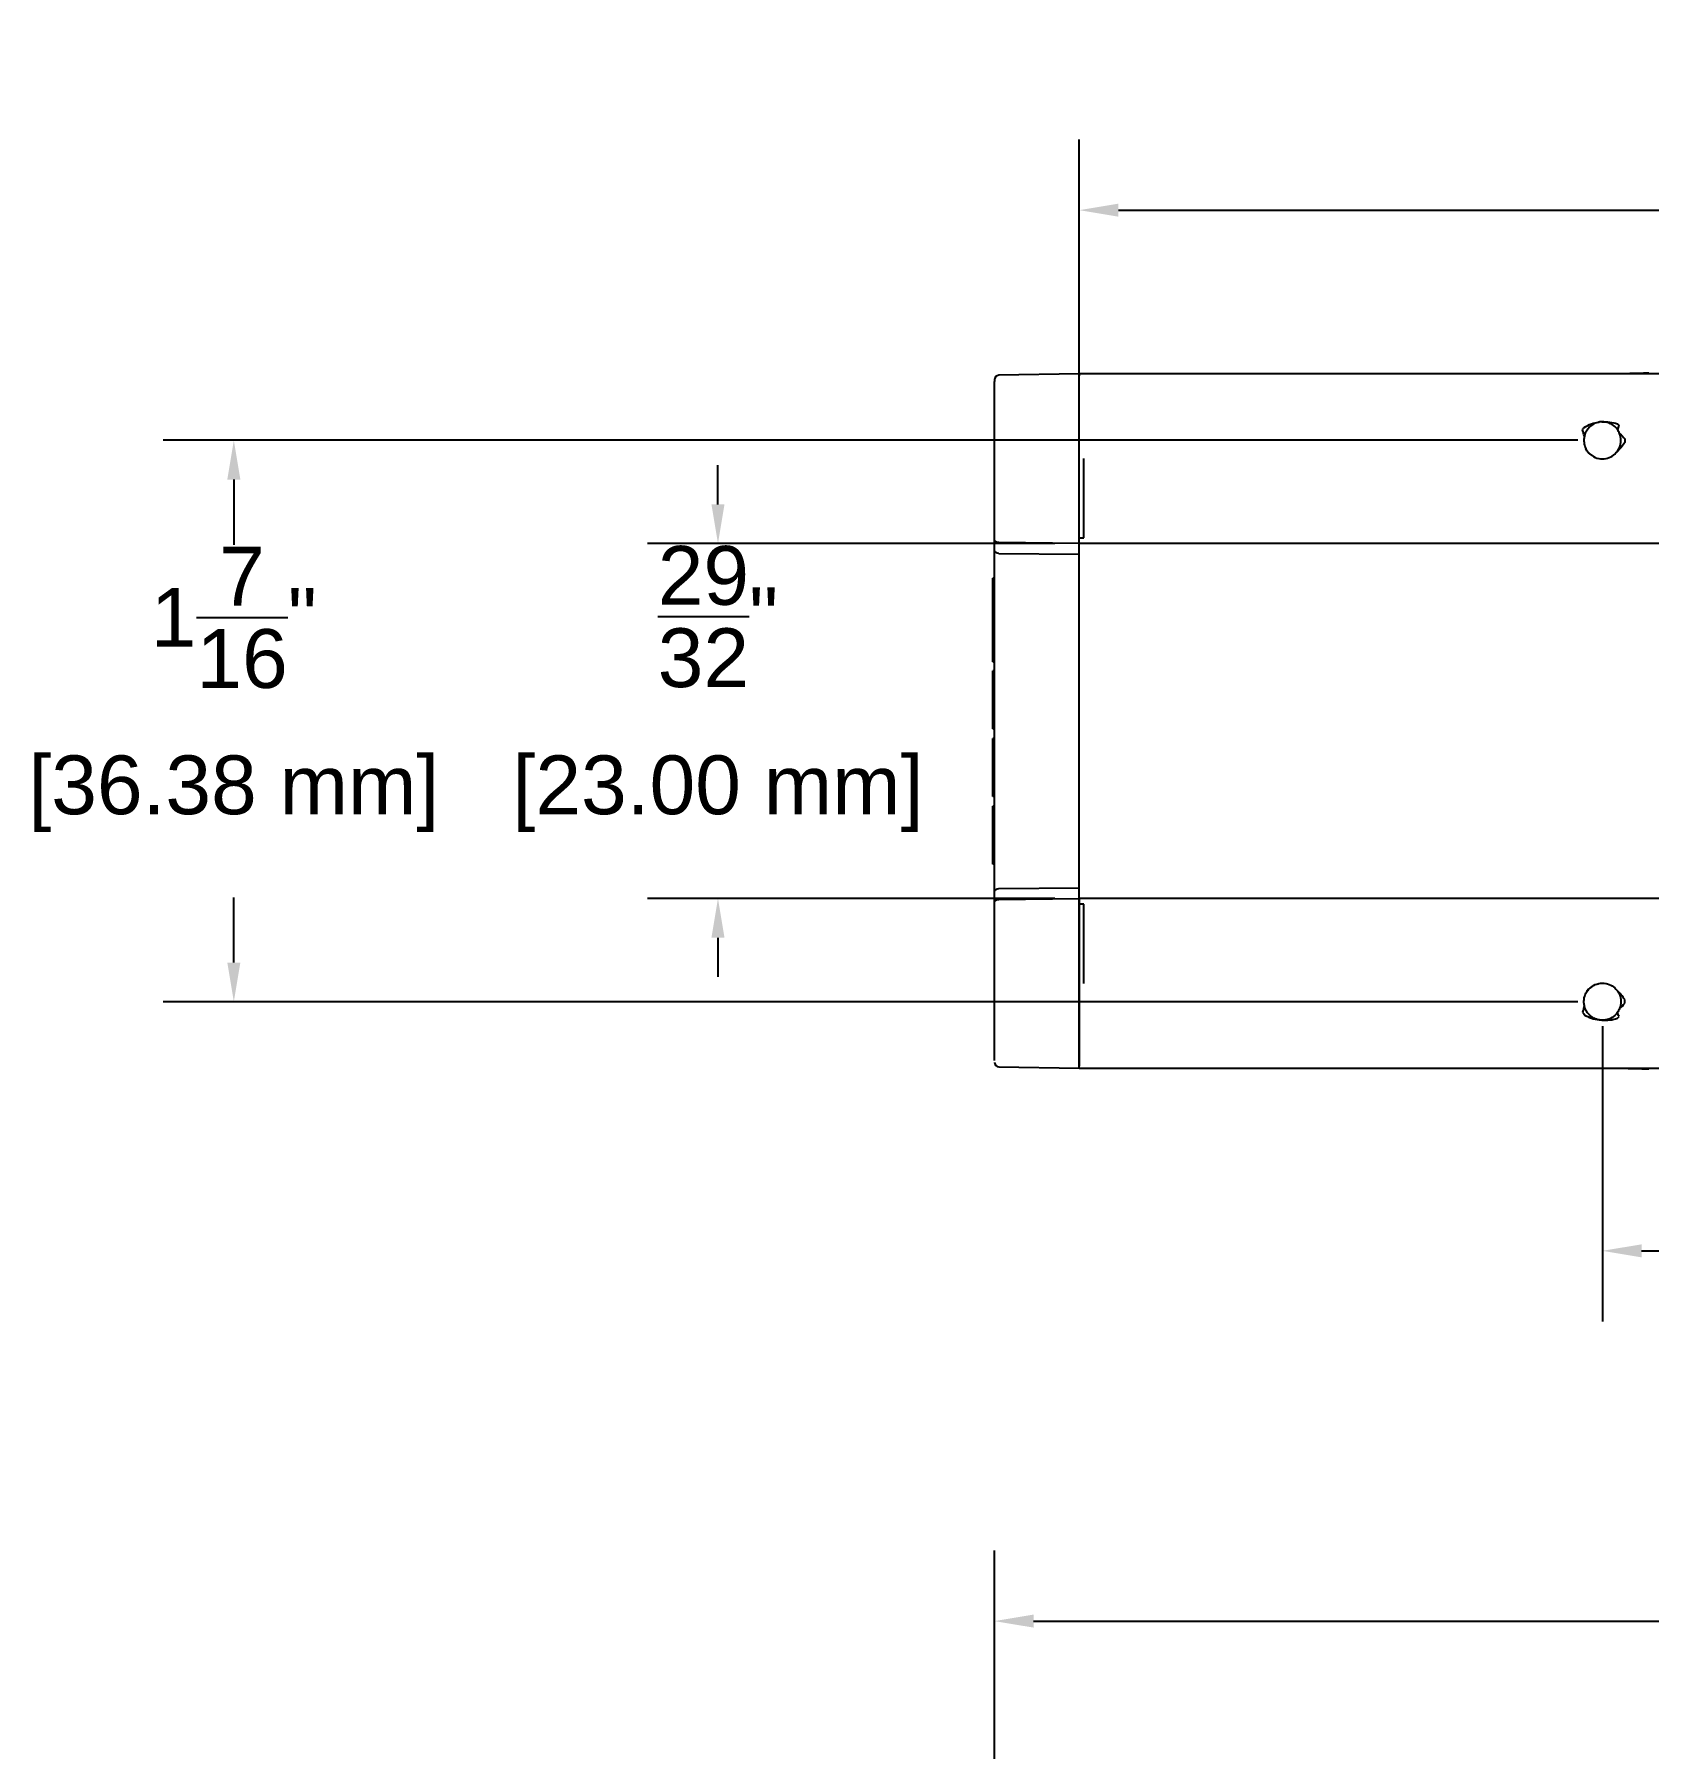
# Model space of a CAD drawing. Header units: inches. Extents: x -1 to 22.2, y 2.7 to 16.5.
# Drawn here: x 2.596 to 6.714, y 12.128 to 16.502 of the extents above; entities that cross this region are included whole.
import ezdxf

# ---------------------------------------------------------------- set-up
doc = ezdxf.new("R2010")
doc.units = ezdxf.units.IN
doc.header["$MEASUREMENT"] = 0
doc.layers.get('Defpoints').update_dxf_attribs({"color": 1})
doc.layers.add('Graze 2.0', color=7, linetype='Continuous')
doc.styles.get("Standard").update_dxf_attribs({"font": 'Arial.ttf'})
doc.dimstyles.new('.1 DIM', dxfattribs={"dimscale": 0, "dimtxt": 0.15, "dimasz": 0.1, "dimexe": 0.18, "dimexo": 0.0625, "dimgap": 0.09, "dimtad": 0, "dimtih": 1, "dimtoh": 1, "dimdec": 5, "dimzin": 0, "dimdsep": 46, "dimlunit": 4, "dimtxsty": 'Standard', "dimcen": 0.09, "dimadec": 0, "dimazin": 0, "dimtfac": 1, "dimtdec": 5, "dimtofl": 0, "dimtmove": 0, "dimatfit": 3, "dimfxl": 1, "dimtolj": 1, "dimtzin": 0, "dimarcsym": 0})

# ---------------------------------------------------------------- blocks, each defined once
blk = doc.blocks.new('*D13')
at = {"layer": 'Defpoints', "color": 0, "lineweight": -2, "transparency": 16777216}
for p, q in [((5.2617, 15.2653), (5.2617, 16.2332)), ((16.8287, 15.2653), (16.8287, 16.2332)), ((5.3617, 16.0532), (10.3873, 16.0532)), ((16.7287, 16.0532), (11.7031, 16.0532))]:
    blk.add_line(p, q, dxfattribs=at)
at = {"layer": 'Defpoints', "color": 0, "transparency": 16777216}
for p in [(16.8287, 16.0532), (5.2617, 15.2028), (16.8287, 15.2028)]:
    blk.add_point(p, dxfattribs=at)
for points in [[(5.3617, 16.0699), (5.3617, 16.0366), (5.2617, 16.0532)], [(16.7287, 16.0699), (16.7287, 16.0366), (16.8287, 16.0532)]]:
    blk.add_solid(points, dxfattribs=at)
at = {"layer": 'Defpoints', "color": 0, "transparency": 16777216, "char_height": 0.15, "attachment_point": 5}
for s, insert in [('\\A1;11{\\H1x;\\S9/16;}"', (11.0452, 16.3197)), ('\\A1;[293.80 mm]', (11.0452, 15.8678))]:
    blk.add_mtext(s, dxfattribs=dict(at, insert=insert))
blk = doc.blocks.new('*D14')
at = {"layer": 'Defpoints', "color": 0, "lineweight": -2, "transparency": 16777216}
for p, q in [((6.5339, 15.4661), (2.9247, 15.4661)), ((3.1047, 15.3661), (3.1047, 15.1999)), ((3.1047, 14.134), (3.1047, 14.3002)), ((6.5339, 14.034), (2.9247, 14.034))]:
    blk.add_line(p, q, dxfattribs=at)
at = {"layer": 'Defpoints', "color": 0, "transparency": 16777216}
for p in [(6.5964, 15.4661), (3.1047, 14.034), (6.5964, 14.034)]:
    blk.add_point(p, dxfattribs=at)
for points in [[(3.088, 15.3661), (3.1213, 15.3661), (3.1047, 15.4661)], [(3.088, 14.134), (3.1213, 14.134), (3.1047, 14.034)]]:
    blk.add_solid(points, dxfattribs=at)
at = {"layer": 'Defpoints', "color": 0, "transparency": 16777216, "char_height": 0.15, "attachment_point": 5}
for s, insert in [('\\A1;1{\\H1x;\\S7/16;}"', (3.1047, 15.0144)), ('\\A1;[36.38 mm]', (3.1047, 14.5646))]:
    blk.add_mtext(s, dxfattribs=dict(at, insert=insert))
blk = doc.blocks.new('*D16')
at = {"layer": 'Defpoints', "color": 0, "lineweight": -2, "transparency": 16777216}
for p, q in [((6.5964, 13.9715), (6.5964, 13.2185)), ((15.494, 13.9715), (15.494, 13.2185)), ((6.6964, 13.3985), (10.3873, 13.3985)), ((15.394, 13.3985), (11.7031, 13.3985))]:
    blk.add_line(p, q, dxfattribs=at)
at = {"layer": 'Defpoints', "color": 0, "transparency": 16777216}
for p in [(6.5964, 14.034), (15.494, 14.034), (15.494, 13.3985)]:
    blk.add_point(p, dxfattribs=at)
for points in [[(6.6964, 13.4151), (6.6964, 13.3818), (6.5964, 13.3985)], [(15.394, 13.4151), (15.394, 13.3818), (15.494, 13.3985)]]:
    blk.add_solid(points, dxfattribs=at)
at = {"layer": 'Defpoints', "color": 0, "transparency": 16777216, "char_height": 0.15, "attachment_point": 5}
for s, insert in [('\\A1;8{\\H1x;\\S29/32;}"', (11.0452, 13.6659)), ('\\A1;[226.00 mm]', (11.0452, 13.213))]:
    blk.add_mtext(s, dxfattribs=dict(at, insert=insert))
blk = doc.blocks.new('*D18')
at = {"layer": 'Defpoints', "color": 0, "lineweight": -2, "transparency": 16777216}
for p, q in [((5.0452, 10.2146), (5.0452, 12.6339)), ((18.5727, 10.2146), (18.5727, 12.6339)), ((5.1452, 12.4539), (11.1511, 12.4539)), ((18.4727, 12.4539), (12.4668, 12.4539))]:
    blk.add_line(p, q, dxfattribs=at)
at = {"layer": 'Defpoints', "color": 0, "transparency": 16777216}
for p in [(18.5727, 12.4539), (5.0452, 10.1521), (18.5727, 10.1521)]:
    blk.add_point(p, dxfattribs=at)
for points in [[(5.1452, 12.4706), (5.1452, 12.4373), (5.0452, 12.4539)], [(18.4727, 12.4706), (18.4727, 12.4373), (18.5727, 12.4539)]]:
    blk.add_solid(points, dxfattribs=at)
at = {"layer": 'Defpoints', "color": 0, "transparency": 16777216, "char_height": 0.15, "attachment_point": 5}
for s, insert in [('\\A1;1\'-1{\\H1x;\\S17/32;}"', (11.809, 12.7193)), ('\\A1;[343.60 mm]', (11.809, 12.2685))]:
    blk.add_mtext(s, dxfattribs=dict(at, insert=insert))
blk = doc.blocks.new('*D29')
at = {"layer": 'Defpoints', "color": 0, "lineweight": -2, "transparency": 16777216}
for p, q in [((4.3399, 15.3028), (4.3399, 15.4028)), ((5.1992, 15.2028), (4.1599, 15.2028)), ((5.1992, 14.2973), (4.1599, 14.2973)), ((4.3399, 14.1973), (4.3399, 14.0973))]:
    blk.add_line(p, q, dxfattribs=at)
at = {"layer": 'Defpoints', "color": 0, "transparency": 16777216}
for p in [(5.2617, 15.2028), (4.3399, 14.2973), (5.2617, 14.2973)]:
    blk.add_point(p, dxfattribs=at)
for points in [[(4.3232, 15.3028), (4.3565, 15.3028), (4.3399, 15.2028)], [(4.3232, 14.1973), (4.3565, 14.1973), (4.3399, 14.2973)]]:
    blk.add_solid(points, dxfattribs=at)
at = {"layer": 'Defpoints', "color": 0, "transparency": 16777216, "char_height": 0.15, "attachment_point": 5}
for s, insert in [('\\A1;{\\H1x;\\S29/32;}"', (4.3399, 15.0165)), ('\\A1;[23.00 mm]', (4.3399, 14.5646))]:
    blk.add_mtext(s, dxfattribs=dict(at, insert=insert))

msp = doc.modelspace()

# ---------------------------------------------------------------- linework, layer by layer
at = {"layer": 'Graze 2.0'}
for p, q in [((5.04519, 15.620207), (5.04519, 15.61603)), ((5.261726, 15.635593), (5.056795, 15.632016)), ((16.828655, 15.635593), (5.261726, 15.635593)), ((5.261726, 15.635593), (5.261726, 15.630402)), ((5.261726, 15.635593), (5.261726, 15.630402)), ((5.04519, 15.212605), (5.04519, 15.419781)), ((5.261726, 15.202803), (5.261726, 15.419781)), ((5.273537, 15.217625), (5.273537, 15.419781)), ((5.04519, 15.185067), (5.04519, 15.212605)), ((5.04519, 14.315027), (5.04519, 15.185067)), ((5.261726, 15.202803), (5.056795, 15.205082)), ((5.056795, 15.177544), (5.261726, 15.175265)), ((5.261725, 15.217625), (5.273537, 15.217625)), ((5.261726, 15.175265), (5.261726, 15.202803)), ((16.828655, 15.202803), (5.261726, 15.202803)), ((5.261726, 14.324829), (5.261726, 15.175265)), ((5.04519, 15.114876), (5.041253, 15.114876)), ((5.041253, 15.098118), (5.041253, 15.114876)), ((5.04519, 15.098118), (5.041253, 15.098118)), ((5.041253, 15.00646), (5.041253, 15.012015)), ((5.04519, 15.012015), (5.041253, 15.012015)), ((5.04519, 15.00646), (5.041253, 15.00646)), ((5.041253, 14.901269), (5.041253, 14.91879)), ((5.04519, 14.91879), (5.041253, 14.91879)), ((5.041253, 14.901269), (5.04519, 14.901269)), ((5.04519, 14.878238), (5.041253, 14.878238)), ((5.041253, 14.729996), (5.041253, 14.878238)), ((5.041253, 14.729996), (5.04519, 14.729996)), ((5.04519, 14.705711), (5.041253, 14.705711)), ((5.041253, 14.580456), (5.041253, 14.705711)), ((5.041253, 14.573372), (5.041253, 14.580457)), ((5.04519, 14.580456), (5.041253, 14.580456)), ((5.041253, 14.557471), (5.041253, 14.573372)), ((5.04519, 14.573372), (5.041253, 14.573372)), ((5.04519, 14.573372), (5.041253, 14.573372)), ((5.04519, 14.557471), (5.041253, 14.557471)), ((5.04519, 14.533103), (5.041253, 14.533103)), ((5.041253, 14.385219), (5.041253, 14.533103)), ((5.04519, 14.38523), (5.041253, 14.38523)), ((5.04519, 14.287489), (5.04519, 14.315027)), ((5.056795, 14.32255), (5.261726, 14.324829)), ((5.261726, 14.297291), (5.261726, 14.324829)), ((5.04519, 14.080313), (5.04519, 14.287489)), ((5.056795, 14.295012), (5.261726, 14.297291)), ((5.273537, 14.28247), (5.261725, 14.28247)), ((16.828655, 14.297291), (5.261726, 14.297291)), ((5.261726, 14.080313), (5.261726, 14.297291)), ((5.273537, 14.080313), (5.273537, 14.28247)), ((5.056795, 13.868078), (5.261726, 13.864501)), ((5.261726, 13.864501), (5.261726, 13.869692)), ((5.261726, 13.864501), (16.828655, 13.864501))]:
    msp.add_line(p, q, dxfattribs=at)
for centre, radius, start, end in [((5.057001, 15.620207), 0.011811, 91, 180), ((6.596371, 15.466113), 0.047244, 258.724223, 281.275777), ((5.057001, 13.879887), 0.011811, 180, 269)]:
    msp.add_arc(centre, radius, start, end, dxfattribs=at)
at = {"layer": 'Graze 2.0', "extrusion": (6.12303e-17, 6.12303e-17, -1)}
msp.add_arc((-6.596371, 14.033981), 0.047244, 78.724223, 101.275777, dxfattribs=at)
at = {"layer": 'Graze 2.0', "extrusion": (0, 0, -1)}
for centre, start_param, end_param in [((5.057001, 15.212605), 1.58824962, 3.14159265), ((5.057001, 15.185067), 1.58824962, 3.14159265), ((5.057001, 14.315027), 3.14159265, 4.69493569), ((5.057001, 14.287489), 3.14159265, 4.69493569)]:
    msp.add_ellipse(centre, major_axis=(0.011811, 0), ratio=0.63707026, start_param=start_param, end_param=end_param, dxfattribs=at)
at = {"layer": 'Graze 2.0'}
for points, knots in [([(5.04519, 15.533946), (5.04519, 15.55005), (5.04519, 15.565101), (5.04519, 15.592714), (5.04519, 15.605289), (5.04519, 15.61603)], [0, 0, 0, 0, 0.5, 0.5, 1, 1, 1, 1]), ([(5.261726, 15.546931), (5.261726, 15.563275), (5.261726, 15.578599), (5.261726, 15.606724), (5.261726, 15.619523), (5.261726, 15.630402)], [0, 0, 0, 0, 0.5, 0.5, 1, 1, 1, 1]), ([(5.04519, 15.419781), (5.04519, 15.430854), (5.04519, 15.441769), (5.04519, 15.463274), (5.04519, 15.473917), (5.04519, 15.488889), (5.04519, 15.493743), (5.04519, 15.503142), (5.04519, 15.507718), (5.04519, 15.52053), (5.04519, 15.527967), (5.04519, 15.533946)], [0, 0, 0, 0, 0.25, 0.25, 0.5, 0.5, 0.625, 0.625, 0.75, 0.75, 1, 1, 1, 1]), ([(5.261726, 15.419781), (5.261726, 15.432176), (5.261726, 15.444403), (5.261726, 15.462284), (5.261726, 15.468176), (5.261726, 15.479813), (5.261726, 15.485582), (5.261726, 15.50244), (5.261726, 15.512945), (5.261726, 15.527209), (5.261726, 15.531708), (5.261726, 15.539897), (5.261726, 15.543621), (5.261726, 15.546931)], [0, 0, 0, 0, 0.25, 0.25, 0.375, 0.375, 0.5, 0.5, 0.75, 0.75, 0.875, 0.875, 1, 1, 1, 1]), ([(6.550279, 15.476482), (6.54962, 15.478859), (6.54899, 15.481225), (6.547529, 15.486601), (6.546692, 15.489599), (6.545764, 15.492528)], [0, 0, 0, 0, 0.43544601, 0.43544601, 1, 1, 1, 1]), ([(6.549839, 15.499184), (6.555623, 15.502722), (6.561839, 15.505644), (6.574753, 15.510162), (6.581433, 15.51176), (6.588361, 15.512673)], [0, 0, 0, 0, 0.5, 0.5, 1, 1, 1, 1]), ([(6.588361, 15.512673), (6.578765, 15.511022), (6.569824, 15.506371), (6.557117, 15.493679), (6.552837, 15.486188), (6.550701, 15.478184)], [0, 0, 0, 0, 0.53831517, 0.53831517, 1, 1, 1, 1]), ([(6.58888, 15.512759), (6.588429, 15.512687), (6.58798, 15.512608), (6.587273, 15.512474), (6.587014, 15.512422), (6.586755, 15.512368)], [0, 0, 0, 0, 0.63334467, 0.63334467, 1, 1, 1, 1]), ([(6.595226, 15.513344), (6.59408, 15.513295), (6.591774, 15.513196), (6.589503, 15.512848), (6.588361, 15.512673)], [0, 0, 0, 0, 0.49700213, 1, 1, 1, 1]), ([(6.595226, 15.513344), (6.601948, 15.513771), (6.608622, 15.513533), (6.621884, 15.511831), (6.628456, 15.510356), (6.634785, 15.508342)], [0, 0, 0, 0, 0.5, 0.5, 1, 1, 1, 1]), ([(6.635696, 15.492295), (6.633572, 15.495484), (6.631065, 15.498409), (6.623798, 15.505049), (6.618546, 15.508259), (6.607307, 15.512464), (6.601218, 15.513489), (6.595226, 15.513344)], [0, 0, 0, 0, 0.2412744, 0.2412744, 0.6206372, 0.6206372, 1, 1, 1, 1]), ([(6.632313, 15.435466), (6.637071, 15.441069), (6.640523, 15.447777), (6.644554, 15.464256), (6.643861, 15.47445), (6.640334, 15.483414)], [0, 0, 0, 0, 0.43139108, 0.43139108, 1, 1, 1, 1]), ([(6.639, 15.504083), (6.638174, 15.502462), (6.637397, 15.500803), (6.63592, 15.497422), (6.63522, 15.495698), (6.634542, 15.493953)], [0, 0, 0, 0, 0.49947671, 0.49947671, 1, 1, 1, 1]), ([(6.550279, 15.476482), (6.549101, 15.471243), (6.548804, 15.465875), (6.55015, 15.454875), (6.551755, 15.449584), (6.55433, 15.444561)], [0, 0, 0, 0, 0.5, 0.5, 1, 1, 1, 1]), ([(6.55433, 15.444561), (6.556138, 15.441034), (6.55835, 15.437796), (6.563566, 15.431888), (6.566567, 15.429248), (6.56981, 15.427043)], [0, 0, 0, 0, 0.5, 0.5, 1, 1, 1, 1]), ([(6.60561, 15.419781), (6.611179, 15.420892), (6.616422, 15.422962), (6.626047, 15.428919), (6.630254, 15.432712), (6.633703, 15.437159)], [0, 0, 0, 0, 0.5, 0.5, 1, 1, 1, 1]), ([(5.041253, 15.012015), (5.041253, 15.017219), (5.041253, 15.025059), (5.041253, 15.040102), (5.041253, 15.047627), (5.041253, 15.062889), (5.041253, 15.070766), (5.041253, 15.085715), (5.041253, 15.092899), (5.041253, 15.098118)], [0, 0, 0, 0, 0.25, 0.25, 0.5, 0.5, 0.75, 0.75, 1, 1, 1, 1]), ([(5.041253, 14.91879), (5.041253, 14.924049), (5.041253, 14.931891), (5.041253, 14.947633), (5.041253, 14.955794), (5.041253, 14.979901), (5.041253, 14.996961), (5.041253, 15.00646)], [0, 0, 0, 0, 0.25, 0.25, 0.5, 0.5, 1, 1, 1, 1]), ([(5.04519, 13.966149), (5.04519, 13.972116), (5.04519, 13.979559), (5.04519, 13.996724), (5.04519, 14.006197), (5.04519, 14.026163), (5.04519, 14.0368), (5.04519, 14.058266), (5.04519, 14.069251), (5.04519, 14.080313)], [0, 0, 0, 0, 0.25, 0.25, 0.5, 0.5, 0.75, 0.75, 1, 1, 1, 1]), ([(5.261726, 13.953163), (5.261726, 13.95647), (5.261726, 13.96019), (5.261726, 13.968365), (5.261726, 13.972855), (5.261726, 13.98235), (5.261726, 13.987339), (5.261726, 13.997752), (5.261726, 14.0032), (5.261726, 14.019994), (5.261726, 14.031692), (5.261726, 14.055827), (5.261726, 14.068014), (5.261726, 14.080313)], [0, 0, 0, 0, 0.125, 0.125, 0.25, 0.25, 0.375, 0.375, 0.5, 0.5, 0.75, 0.75, 1, 1, 1, 1]), ([(6.550279, 14.023612), (6.549101, 14.028851), (6.548804, 14.034219), (6.55015, 14.04522), (6.551755, 14.050511), (6.55433, 14.055533)], [0, 0, 0, 0, 0.5, 0.5, 1, 1, 1, 1]), ([(6.553201, 14.05317), (6.553363, 14.053536), (6.55353, 14.0539), (6.553922, 14.054726), (6.554151, 14.055187), (6.554387, 14.055644)], [0, 0, 0, 0, 0.43764094, 0.43764094, 1, 1, 1, 1]), ([(6.55433, 14.055533), (6.556138, 14.05906), (6.55835, 14.062299), (6.563566, 14.068206), (6.566567, 14.070847), (6.56981, 14.073051)], [0, 0, 0, 0, 0.5, 0.5, 1, 1, 1, 1]), ([(6.60561, 14.080313), (6.611179, 14.079203), (6.616422, 14.077132), (6.626047, 14.071175), (6.630254, 14.067382), (6.633703, 14.062935)], [0, 0, 0, 0, 0.5, 0.5, 1, 1, 1, 1]), ([(6.630952, 14.066162), (6.636415, 14.060268), (6.640361, 14.052978), (6.644554, 14.035838), (6.643861, 14.025645), (6.640334, 14.016681)], [0, 0, 0, 0, 0.45331235, 0.45331235, 1, 1, 1, 1]), ([(6.550279, 14.023612), (6.54962, 14.021235), (6.54899, 14.01887), (6.547529, 14.013493), (6.546692, 14.010496), (6.545764, 14.007567)], [0, 0, 0, 0, 0.43544601, 0.43544601, 1, 1, 1, 1]), ([(6.549839, 14.000911), (6.555623, 13.997372), (6.561839, 13.99445), (6.574753, 13.989933), (6.581433, 13.988334), (6.588361, 13.987421)], [0, 0, 0, 0, 0.5, 0.5, 1, 1, 1, 1]), ([(6.588361, 13.987421), (6.578765, 13.989072), (6.569824, 13.993723), (6.556437, 14.007095), (6.551865, 14.015667), (6.550046, 14.024715)], [0, 0, 0, 0, 0.51094709, 0.51094709, 1, 1, 1, 1]), ([(6.635835, 14.00801), (6.633682, 14.004739), (6.631127, 14.001743), (6.623798, 13.995045), (6.618546, 13.991835), (6.607307, 13.98763), (6.601218, 13.986605), (6.595226, 13.986751)], [0, 0, 0, 0, 0.24528313, 0.24528313, 0.62264156, 0.62264156, 1, 1, 1, 1]), ([(6.639, 13.996012), (6.638174, 13.997633), (6.637397, 13.999292), (6.63592, 14.002673), (6.63522, 14.004396), (6.634542, 14.006142)], [0, 0, 0, 0, 0.49947671, 0.49947671, 1, 1, 1, 1]), ([(5.04519, 13.884064), (5.04519, 13.894763), (5.04519, 13.907355), (5.04519, 13.935023), (5.04519, 13.95008), (5.04519, 13.966149)], [0, 0, 0, 0, 0.5, 0.5, 1, 1, 1, 1]), ([(5.261726, 13.869692), (5.261726, 13.880571), (5.261726, 13.893369), (5.261726, 13.921492), (5.261726, 13.936823), (5.261726, 13.953163)], [0, 0, 0, 0, 0.5, 0.5, 1, 1, 1, 1]), ([(6.591921, 13.98695), (6.590447, 13.987088), (6.588981, 13.987295), (6.587273, 13.987621), (6.587014, 13.987672), (6.586755, 13.987726)], [0, 0, 0, 0, 0.84828093, 0.84828093, 1, 1, 1, 1]), ([(6.595226, 13.986751), (6.594076, 13.9868), (6.59177, 13.986898), (6.5895, 13.987246), (6.588361, 13.987421)], [0, 0, 0, 0, 0.49854223, 1, 1, 1, 1]), ([(6.595226, 13.986751), (6.601948, 13.986323), (6.608622, 13.986561), (6.621884, 13.988263), (6.628456, 13.989738), (6.634785, 13.991752)], [0, 0, 0, 0, 0.5, 0.5, 1, 1, 1, 1])]:
    msp.add_open_spline(points, degree=3, knots=knots, dxfattribs=at)
for points, degree in [([(5.261726, 15.546931), (5.261726, 15.573257), (5.261726, 15.606463), (5.261726, 15.630402)], 3), ([(6.714482, 15.637409), (6.644711, 15.635593)], 1), ([(5.261726, 15.419781), (5.261726, 15.473611), (5.261726, 15.522763), (5.261726, 15.546931)], 3), ([(6.545764, 15.492528), (6.546971, 15.494841), (6.548329, 15.497059), (6.549839, 15.499184)], 3), ([(6.597807, 15.513331), (6.596807, 15.513361), (6.595806, 15.51336), (6.594806, 15.513327)], 3), ([(6.640334, 15.483414), (6.638857, 15.487166), (6.636917, 15.490696), (6.634542, 15.493953)], 3), ([(6.634785, 15.508342), (6.636265, 15.506996), (6.63767, 15.505576), (6.639, 15.504083)], 3), ([(6.640791, 15.482207), (6.640512, 15.482977), (6.640213, 15.483739), (6.639894, 15.484494)], 3), ([(6.640334, 15.483414), (6.645364, 15.479553), (6.649789, 15.474995), (6.653342, 15.469757)], 3), ([(6.56981, 15.427043), (6.562832, 15.431009), (6.557158, 15.437094), (6.55433, 15.444561)], 3), ([(6.653204, 15.46073), (6.647924, 15.452059), (6.641683, 15.443754), (6.633703, 15.437159)], 3), ([(6.653342, 15.469757), (6.653531, 15.466797), (6.653491, 15.463764), (6.653204, 15.46073)], 3), ([(5.261726, 15.202803), (5.261726, 15.324206), (5.261726, 15.419782), (5.261726, 15.419781)], 3), ([(6.56981, 15.427043), (6.574983, 15.423526), (6.580911, 15.421022), (6.587133, 15.419781)], 3), ([(5.261726, 14.297291), (5.261726, 14.175888), (5.261726, 14.080313), (5.261726, 14.080313)], 3), ([(5.261726, 14.080313), (5.261726, 14.026483), (5.261726, 13.977332), (5.261726, 13.953163)], 3), ([(6.56981, 14.073051), (6.562832, 14.069085), (6.557158, 14.063), (6.55433, 14.055533)], 3), ([(6.564483, 14.068814), (6.566276, 14.07046), (6.568193, 14.071969), (6.570215, 14.073319)], 3), ([(6.56981, 14.073051), (6.574983, 14.076569), (6.580911, 14.079072), (6.587133, 14.080313)], 3), ([(6.585787, 14.080017), (6.586506, 14.080182), (6.587229, 14.08033), (6.587955, 14.080462)], 3), ([(6.60477, 14.080472), (6.605545, 14.080331), (6.606315, 14.080172), (6.60708, 14.079993)], 3), ([(6.653204, 14.039365), (6.647924, 14.048035), (6.641683, 14.05634), (6.633703, 14.062935)], 3), ([(6.653342, 14.030337), (6.653531, 14.033297), (6.653491, 14.036331), (6.653204, 14.039365)], 3), ([(6.545764, 14.007567), (6.546971, 14.005253), (6.548329, 14.003036), (6.549839, 14.000911)], 3), ([(6.640334, 14.016681), (6.638857, 14.012928), (6.636917, 14.009398), (6.634542, 14.006142)], 3), ([(6.634785, 13.991752), (6.636265, 13.993099), (6.63767, 13.994518), (6.639, 13.996012)], 3), ([(6.642159, 14.022333), (6.641554, 14.019956), (6.640764, 14.017628), (6.639794, 14.015367)], 3), ([(6.640334, 14.016681), (6.645364, 14.020541), (6.649789, 14.025099), (6.653342, 14.030337)], 3), ([(5.261726, 13.953163), (5.261726, 13.926837), (5.261726, 13.893631), (5.261726, 13.869692)], 3), ([(6.601523, 13.987021), (6.599199, 13.986768), (6.596853, 13.986687), (6.594517, 13.986778)], 3), ([(6.644506, 13.864501), (6.714482, 13.86268)], 1)]:
    msp.add_open_spline(points, degree=degree, dxfattribs=at)

# ---------------------------------------------------------------- dimensions: what is measured, and where the dimension line sits
at = {"layer": 'Defpoints'}
for base, p1, p2, picture, middle in [((16.828655, 16.053219), (5.261726, 15.202803), (16.828655, 15.202803), '*D13', (11.04519, 16.053219)), ((18.572749, 12.453937), (5.04519, 10.152148), (18.572749, 10.152148), '*D18', (11.80897, 12.453937))]:
    dim = msp.add_linear_dim(base=base, p1=p1, p2=p2, dimstyle='.1 DIM', override={"dimscale": 1, "dimpost": '\\X'}, dxfattribs=at)
    dim.commit()
    dim.dimension.update_dxf_attribs({"geometry": picture, "text_midpoint": middle})
for base, p1, p2, picture, middle in [((3.104665, 14.033981), (6.596371, 15.466113), (6.596371, 14.033981), '*D14', (3.104665, 14.750047)), ((4.339883, 14.297291), (5.261726, 15.202803), (5.261726, 14.297291), '*D29', (4.339883, 14.750047))]:
    dim = msp.add_linear_dim(base=base, p1=p1, p2=p2, angle=90, dimstyle='.1 DIM', override={"dimscale": 1, "dimpost": '\\X'}, dxfattribs=at)
    dim.commit()
    dim.dimension.update_dxf_attribs({"geometry": picture, "text_midpoint": middle})
dim = msp.add_linear_dim(base=(15.494009, 13.39845), p1=(6.596371, 14.033981), p2=(15.494009, 14.033981), dimstyle='.1 DIM', override={"dimscale": 1, "dimpost": '\\X'}, dxfattribs=at)
dim.commit()
dim.dimension.update_dxf_attribs({"geometry": '*D16', "text_midpoint": (11.04519, 13.39845), "dimtype": 160})

doc.saveas('drawing.dxf')
